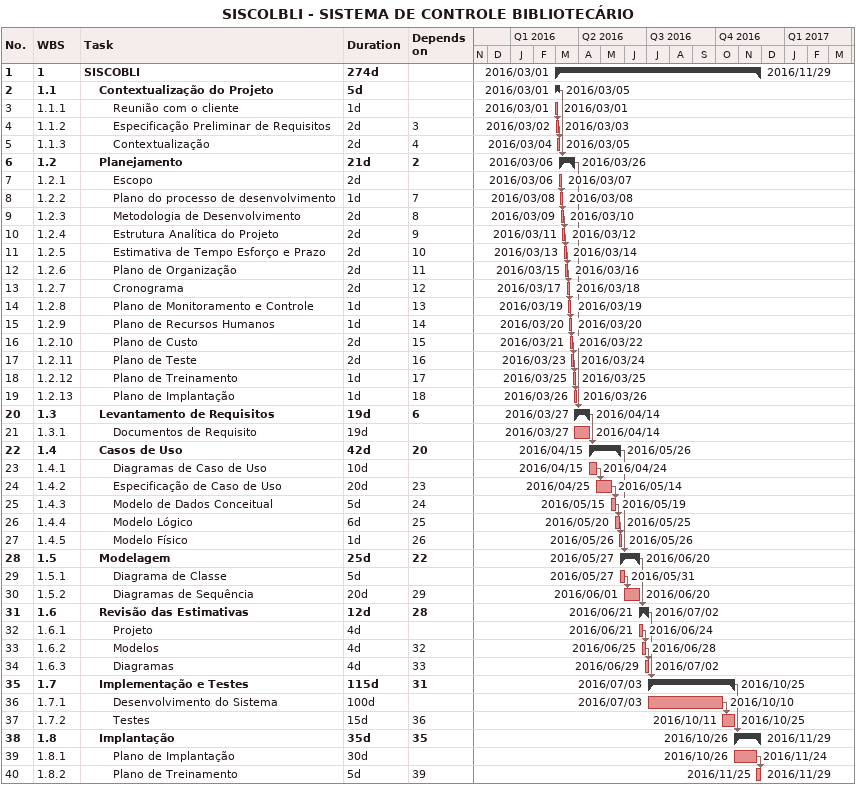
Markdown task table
SISCOLBLI - SISTEMA DE CONTROLE BIBLIOTECÁRIO

| ID | WBS | Task | Duration | Start | Finish | Predecessors |
|---|---|---|---|---|---|---|
| 1 | 1 | **SISCOBLI** | 274d | 2016-03-01 | 2016-11-29 |  |
| 2 | 1.1 | **Contextualização do Projeto** | 5d | 2016-03-01 | 2016-03-05 |  |
| 3 | 1.1.1 | Reunião com o cliente | 1d | 2016-03-01 | 2016-03-01 |  |
| 4 | 1.1.2 | Especificação Preliminar de Requisitos | 2d | 2016-03-02 | 2016-03-03 | 3 |
| 5 | 1.1.3 | Contextualização | 2d | 2016-03-04 | 2016-03-05 | 4 |
| 6 | 1.2 | **Planejamento** | 21d | 2016-03-06 | 2016-03-26 | 2 |
| 7 | 1.2.1 | Escopo | 2d | 2016-03-06 | 2016-03-07 |  |
| 8 | 1.2.2 | Plano do processo de desenvolvimento | 1d | 2016-03-08 | 2016-03-08 | 7 |
| 9 | 1.2.3 | Metodologia de Desenvolvimento | 2d | 2016-03-09 | 2016-03-10 | 8 |
| 10 | 1.2.4 | Estrutura Analítica do Projeto | 2d | 2016-03-11 | 2016-03-12 | 9 |
| 11 | 1.2.5 | Estimativa de Tempo Esforço e Prazo | 2d | 2016-03-13 | 2016-03-14 | 10 |
| 12 | 1.2.6 | Plano de Organização | 2d | 2016-03-15 | 2016-03-16 | 11 |
| 13 | 1.2.7 | Cronograma | 2d | 2016-03-17 | 2016-03-18 | 12 |
| 14 | 1.2.8 | Plano de Monitoramento e Controle | 1d | 2016-03-19 | 2016-03-19 | 13 |
| 15 | 1.2.9 | Plano de Recursos Humanos | 1d | 2016-03-20 | 2016-03-20 | 14 |
| 16 | 1.2.10 | Plano de Custo | 2d | 2016-03-21 | 2016-03-22 | 15 |
| 17 | 1.2.11 | Plano de Teste | 2d | 2016-03-23 | 2016-03-24 | 16 |
| 18 | 1.2.12 | Plano de Treinamento | 1d | 2016-03-25 | 2016-03-25 | 17 |
| 19 | 1.2.13 | Plano de Implantação | 1d | 2016-03-26 | 2016-03-26 | 18 |
| 20 | 1.3 | **Levantamento de Requisitos** | 19d | 2016-03-27 | 2016-04-14 | 6 |
| 21 | 1.3.1 | Documentos de Requisito | 19d | 2016-03-27 | 2016-04-14 |  |
| 22 | 1.4 | **Casos de Uso** | 42d | 2016-04-15 | 2016-05-26 | 20 |
| 23 | 1.4.1 | Diagramas de Caso de Uso | 10d | 2016-04-15 | 2016-04-24 |  |
| 24 | 1.4.2 | Especificação de Caso de Uso | 20d | 2016-04-25 | 2016-05-14 | 23 |
| 25 | 1.4.3 | Modelo de Dados Conceitual | 5d | 2016-05-15 | 2016-05-19 | 24 |
| 26 | 1.4.4 | Modelo Lógico | 6d | 2016-05-20 | 2016-05-25 | 25 |
| 27 | 1.4.5 | Modelo Físico | 1d | 2016-05-26 | 2016-05-26 | 26 |
| 28 | 1.5 | **Modelagem** | 25d | 2016-05-27 | 2016-06-20 | 22 |
| 29 | 1.5.1 | Diagrama de Classe | 5d | 2016-05-27 | 2016-05-31 |  |
| 30 | 1.5.2 | Diagramas de Sequência | 20d | 2016-06-01 | 2016-06-20 | 29 |
| 31 | 1.6 | **Revisão das Estimativas** | 12d | 2016-06-21 | 2016-07-02 | 28 |
| 32 | 1.6.1 | Projeto | 4d | 2016-06-21 | 2016-06-24 |  |
| 33 | 1.6.2 | Modelos | 4d | 2016-06-25 | 2016-06-28 | 32 |
| 34 | 1.6.3 | Diagramas | 4d | 2016-06-29 | 2016-07-02 | 33 |
| 35 | 1.7 | **Implementação e Testes** | 115d | 2016-07-03 | 2016-10-25 | 31 |
| 36 | 1.7.1 | Desenvolvimento do Sistema | 100d | 2016-07-03 | 2016-10-10 |  |
| 37 | 1.7.2 | Testes | 15d | 2016-10-11 | 2016-10-25 | 36 |
| 38 | 1.8 | **Implantação** | 35d | 2016-10-26 | 2016-11-29 | 35 |
| 39 | 1.8.1 | Plano de Implantação | 30d | 2016-10-26 | 2016-11-24 |  |
| 40 | 1.8.2 | Plano de Treinamento | 5d | 2016-11-25 | 2016-11-29 | 39 |
